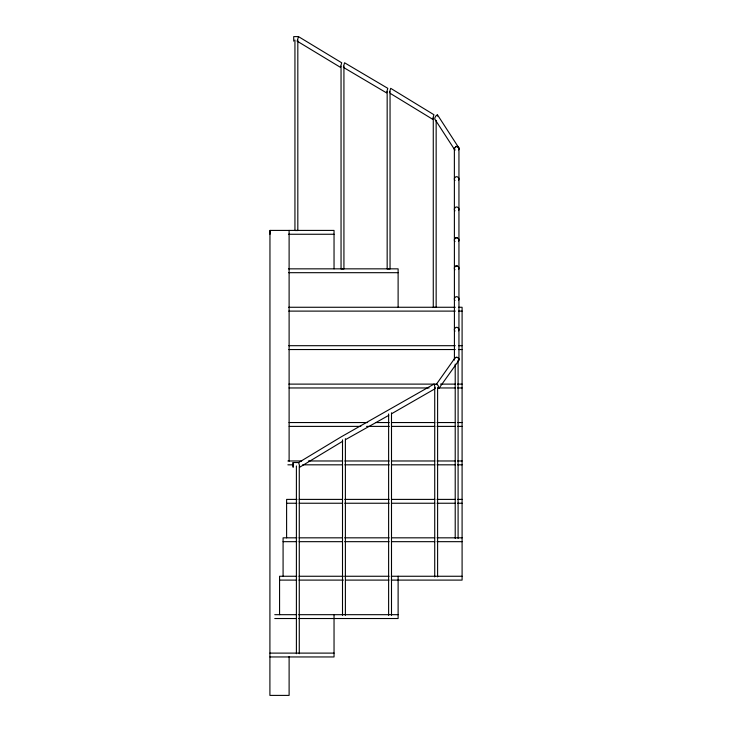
<?xml version="1.0" encoding="UTF-8"?>
<svg xmlns="http://www.w3.org/2000/svg" width="732" height="732" viewBox="0 0 732 732"><rect width="100%" height="100%" fill="white"/><g stroke="black" fill="none" stroke-linecap="round" stroke-linejoin="round"><path stroke-width="1.1" d="M293.12 465.095L293.12 467.08L293.12 462.542L298.647 462.542L341.359 436.757L434.122 384.035L435.293 388.408M293.12 464.536L293.12 462.551M294.941 40.013L294.941 230.516L297.823 230.516L297.823 40.013M341.048 66.191L341.048 268.946L343.93 268.946L343.93 66.191M387.164 91.738L387.164 268.946L390.046 268.946L390.046 91.738M433.271 118.126L433.271 307.376L436.153 307.376L436.153 120.405M269.962 234.258L270.154 230.415M438.193 388.427L438.916 388.408L458.589 360.785C460.446 358.003 455.396 355.661 454.471 358.881A2.498 2.388 0 0 0 454.426 360.062L454.371 148.569L456.155 146.427L458.68 147.599A2.507 2.388 0 0 1 458.845 149.346L458.589 149.886M458.845 149.346L458.891 148.157A2.937 2.58 -32.9 0 0 457.884 146.729M454.371 359.467L454.471 358.881M436.226 384.501L454.728 358.332M438.916 388.408L438.093 385.416L436.309 384.199M343.363 67.152L344.552 62.778L387.786 88.325L386.542 92.873L344.296 67.902M437.361 116.141C438.001 112.618 434.122 117.568 434.799 119.078L454.975 150.216A2.937 2.58 -32.9 0 1 454.426 149.163L454.371 148.569M297.238 40.974L298.455 36.6L293.715 36.6L293.715 41.148M389.451 92.689L390.687 88.325L433.911 114.714L432.639 119.261L390.366 93.458M458.589 180.2L458.845 179.66A2.507 2.388 0 0 0 458.68 177.913L457.335 176.787A2.196 2.095 0 0 0 455.597 176.952L454.471 178.297A2.507 2.388 0 0 0 454.627 180.035L454.975 180.53M458.589 210.477L458.845 209.938A2.507 2.388 0 0 0 458.68 208.19L457.335 207.074A2.196 2.086 0 0 0 455.597 207.229L454.471 208.574A2.507 2.388 0 0 0 454.627 210.322L454.975 210.807M458.589 241.24L458.845 240.7A2.507 2.388 0 0 0 458.68 238.952L457.335 237.836A2.196 2.095 0 0 0 455.597 237.992L454.471 239.337A2.498 2.379 0 0 0 454.627 241.084L454.975 241.569M458.589 269.422L458.845 268.882A2.507 2.388 0 0 0 458.68 267.134L457.335 266.018A2.196 2.095 0 0 0 455.597 266.173L454.471 267.519A2.498 2.379 0 0 0 454.627 269.266L454.975 269.751M458.589 300.184L458.845 299.644A2.507 2.388 0 0 0 458.68 297.897L457.335 296.78A2.196 2.086 0 0 0 455.597 296.936L454.471 298.281A2.507 2.388 0 0 0 454.627 300.029L454.975 300.513M458.589 330.818L458.845 330.278A2.507 2.388 0 0 0 458.68 328.531L457.335 327.414A2.196 2.086 0 0 0 455.597 327.57L454.471 328.915A2.498 2.388 0 0 0 454.627 330.663L454.975 331.148M458.589 360.785L457.72 361.59M342.677 441.268L299.91 467.089L298.647 462.542M391.721 413.662L434.341 389.15M345.614 439.575L388.756 415.355M288.445 234.258L334.039 234.258M288.445 268.845L398.117 268.845L398.117 307.266M288.692 272.688L398.117 272.688M288.692 307.266L455.258 307.266M458.671 307.266L462.093 307.266L462.093 580.101L391.281 580.101M288.783 311.109L455.258 311.109M458.671 311.109L462.093 311.109M288.783 345.696L455.258 345.696M458.671 345.696L462.093 345.696M288.884 349.539L455.258 349.539M458.68 349.539L462.093 349.539M288.884 384.117L437.05 384.117M440.463 384.117L455.267 384.117M457.537 384.117L462.093 384.117M289.03 387.96L429.08 387.96M439.328 387.96L455.267 387.96M457.546 387.96L462.093 387.96M289.03 422.547L367.674 422.547M375.635 422.547L389.287 422.547M391.501 422.547L434.79 422.547M437.05 422.547L455.267 422.547M457.546 422.547L462.093 422.547M289.177 426.39L360.849 426.39M366.54 426.39L389.287 426.39M391.565 426.39L434.79 426.39M437.068 426.39L455.267 426.39M457.546 426.39L462.093 426.39M287.886 460.977L301.694 460.977M308.382 460.977L342.649 460.977M344.818 460.977L389.287 460.977M391.501 460.977L434.79 460.977M437.05 460.977L455.267 460.977M457.546 460.977L462.093 460.977M287.886 464.82L293.587 464.82M302.691 464.82L342.539 464.82M344.818 464.82L389.223 464.82M391.501 464.82L434.771 464.82M437.05 464.82L455.267 464.82M457.546 464.82L462.093 464.82M297 499.398L286.605 499.398L286.605 537.828M299.141 499.398L342.539 499.398M344.717 499.398L389.223 499.398M391.446 499.398L434.771 499.398M437.022 499.398L455.267 499.398M457.537 499.398L462.093 499.398M286.605 503.241L296.863 503.241M299.141 503.241L342.439 503.241M344.717 503.241L389.168 503.241M391.446 503.241L434.744 503.241M437.022 503.241L455.258 503.241M457.537 503.241L462.093 503.241M296.863 537.828L283.083 537.828L283.083 576.258M299.049 537.828L342.439 537.828M344.653 537.828L389.168 537.828M391.4 537.828L434.744 537.828M437.013 537.828L462.093 537.828M283.083 541.671L296.771 541.671M299.049 541.671L342.375 541.671M344.653 541.671L389.122 541.671M391.4 541.671L434.735 541.671M437.013 541.671L462.093 541.671M296.771 576.258L279.569 576.258L279.569 614.679M298.949 576.258L343.4 576.258M344.653 576.258L389.122 576.258M391.281 576.258L462.093 576.258M279.569 580.101L296.67 580.101M298.949 580.101L343.4 580.101M345.678 580.101L388.994 580.101M274.765 614.679L296.67 614.679M298.702 614.679L398.117 614.679M274.765 618.522L296.423 618.522M298.702 618.522L398.117 618.522L398.117 576.258M269.962 653.109L334.039 653.109M269.962 656.952L334.039 656.952L334.039 614.679M298.455 36.6L341.688 62.778L340.417 67.326L297.183 41.148M437.516 114.887L458.68 147.599M458.946 148.752L458.946 359.65M458.095 360.318L458.095 538.395M455.213 364.115L455.213 538.395M437.608 387.448L437.608 576.88M434.726 387.448L434.726 576.88M391.501 412.83L391.501 615.31M388.619 413.964L388.619 615.31M345.385 438.715L345.385 615.31M342.503 439.859L342.503 615.31M334.039 268.845L334.039 230.415L269.962 230.415L269.907 695.4L289.113 695.4L289.113 656.558M299.278 465.955L299.278 653.731M296.396 465.955L296.396 653.731M289.113 230.415L289.113 461.197M455.597 266.173A2.196 2.086 0 0 1 457.335 266.018M458.68 358.497A2.498 2.388 0 0 1 458.845 360.245M455.597 357.536A2.196 2.095 0 0 1 457.335 357.372M455.597 146.638A2.196 2.095 0 0 1 457.335 146.473M454.627 149.721A2.507 2.388 0 0 1 454.471 147.983M455.597 237.992A2.196 2.086 0 0 1 457.335 237.836"/></g></svg>
